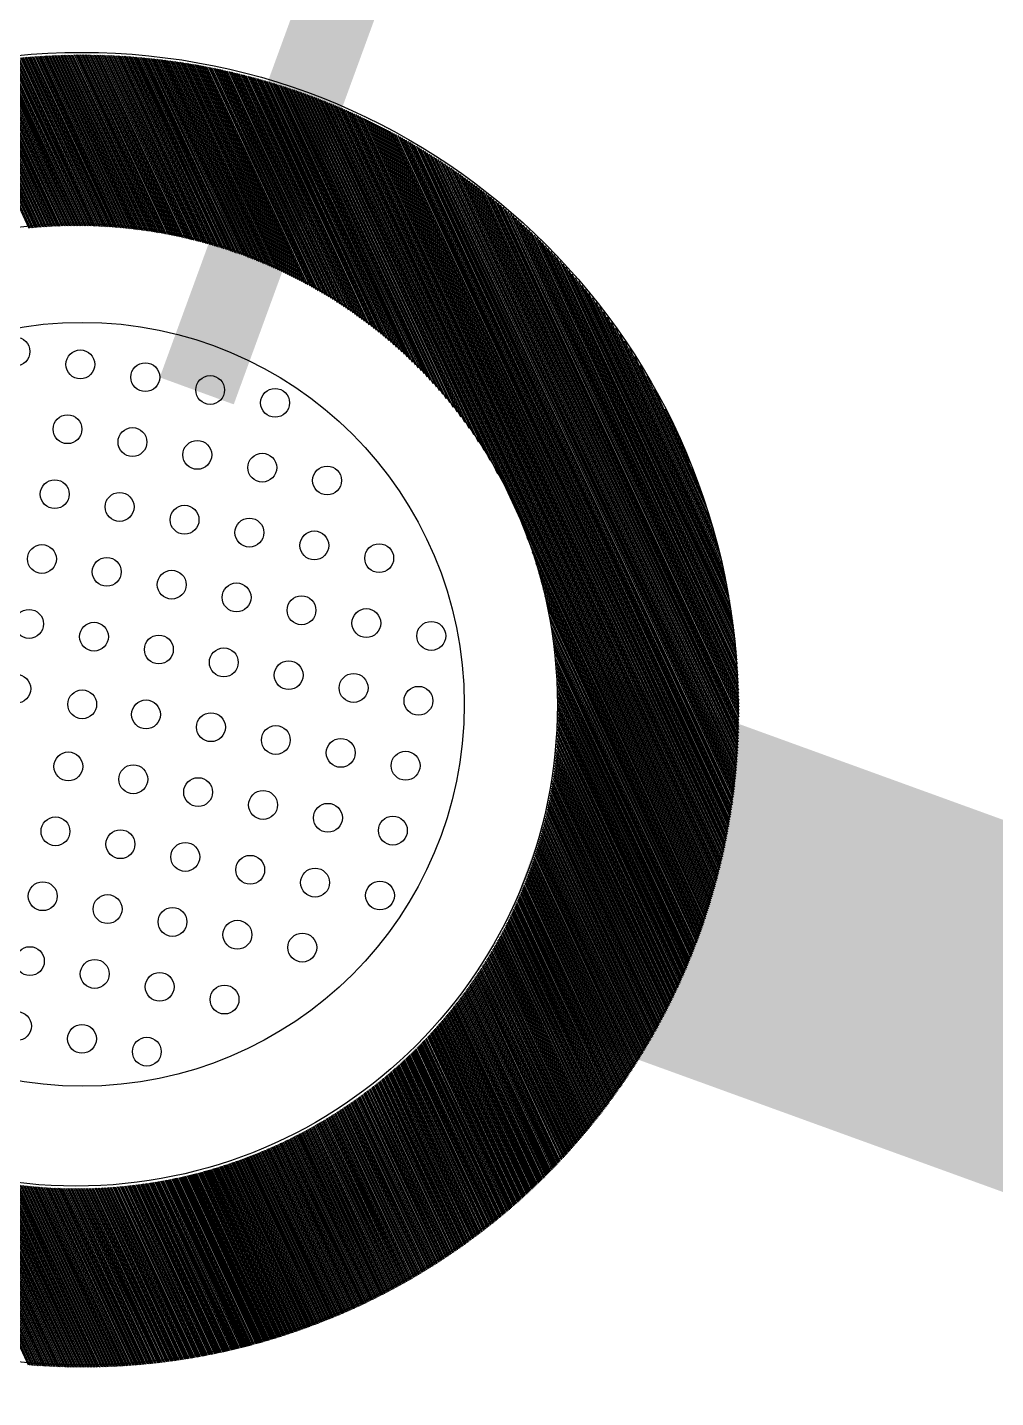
# Model space of a CAD drawing. Extents: x -111898 to 889894, y -2 to 1194865.
# Drawn here: x 623618 to 624725, y 955286 to 956852 of the extents above; entities that cross this region are included whole.
import ezdxf

# ---------------------------------------------------------------- set-up
doc = ezdxf.new("R2010")
doc.units = 0
doc.header["$LTSCALE"] = 10
doc.header["$MEASUREMENT"] = 0
for name, color, linetype in [('0-WALL', 252, 'Continuous'), ('1-单体雨水', 131, 'Continuous'), ('Gps-ZF雨水', 4, 'TG_Y'), ('WELL_ZF雨水', 4, 'Continuous'), ('WELL_雨水', 4, 'Continuous')]:
    doc.layers.add(name, color=color, linetype=linetype)
doc.styles.add('TG_LINETYPE', font='SIMPLEX', dxfattribs={"width": 0.8, "height": 3.5, "bigfont": 'HZTXT'})
doc.linetypes.add('TG_Y', pattern='A,2,-0.3,["Y",TG_LINETYPE,S=0.1,R=0,X=-0.25,Y=-0.15],0', length=2.3)

# ---------------------------------------------------------------- blocks, each defined once
blk = doc.blocks.new('虹吸井')
at = {"layer": 'WELL_ZF雨水', "color": 9, "linetype": 'Continuous'}
for p, q in [((-17252.1, -4222.3), (-16525, -3495.2)), ((-17252.1, -4220), (-16527.4, -3495.3)), ((-17252, -4217.7), (-16529.7, -3495.4)), ((-17251.9, -4215.4), (-16532, -3495.5)), ((-17251.8, -4213), (-16534.4, -3495.6)), ((-17251.7, -4210.7), (-16536.7, -3495.7)), ((-17251.6, -4208.3), (-16539.1, -3495.8)), ((-17251.5, -4205.9), (-16541.4, -3495.9)), ((-17251.3, -4203.6), (-16543.8, -3496)), ((-17251.2, -4201.2), (-16546.2, -3496.2)), ((-17251.1, -4198.8), (-16548.6, -3496.3)), ((-17250.9, -4196.4), (-16551, -3496.5)), ((-17250.7, -4194), (-16553.4, -3496.6)), ((-17250.6, -4191.6), (-16555.8, -3496.8)), ((-17250.4, -4189.2), (-16558.2, -3497)), ((-17250.2, -4186.7), (-16560.6, -3497.2)), ((-17250, -4184.3), (-16563.1, -3497.4)), ((-17249.8, -4181.8), (-16565.5, -3497.6)), ((-17249.6, -4179.4), (-16568, -3497.8)), ((-17249.4, -4176.9), (-16570.4, -3498)), ((-17249.2, -4174.5), (-16572.9, -3498.2)), ((-17248.9, -4172), (-16575.4, -3498.5)), ((-17248.7, -4169.5), (-16577.9, -3498.7)), ((-17248.4, -4167), (-16580.4, -3499)), ((-17248.1, -4164.5), (-16582.9, -3499.2)), ((-17247.9, -4161.9), (-16585.4, -3499.5)), ((-17247.6, -4159.4), (-16588, -3499.8)), ((-17247.3, -4156.9), (-16590.5, -3500.1)), ((-17247, -4154.3), (-16593, -3500.4)), ((-17246.7, -4151.8), (-16595.6, -3500.7)), ((-17246.3, -4149.2), (-16598.2, -3501)), ((-17246, -4146.6), (-16600.8, -3501.4)), ((-17245.7, -4144), (-16603.4, -3501.7)), ((-17245.3, -4141.4), (-16606, -3502.1)), ((-17244.9, -4138.8), (-16608.6, -3502.4)), ((-17244.5, -4136.2), (-16611.2, -3502.8)), ((-17244.2, -4133.5), (-16613.8, -3503.2)), ((-17243.8, -4130.9), (-16616.5, -3503.6)), ((-17243.3, -4128.2), (-16619.1, -3504)), ((-17242.9, -4125.6), (-16621.8, -3504.5)), ((-17242.5, -4122.9), (-16624.5, -3504.9)), ((-17242, -4120.2), (-16627.2, -3505.3)), ((-17241.6, -4117.5), (-16629.9, -3505.8)), ((-17241.1, -4114.8), (-16632.6, -3506.3)), ((-17240.6, -4112), (-16635.3, -3506.8)), ((-17240.1, -4109.3), (-16638.1, -3507.3)), ((-16864.1, -3836.6), (-16522.7, -3495.2)), ((-16850.4, -3825.1), (-16520.4, -3495.1)), ((-16839.7, -3816.7), (-16518.1, -3495.1)), ((-16830.6, -3809.8), (-16515.8, -3495)), ((-16822.5, -3804), (-16513.6, -3495)), ((-16815.1, -3798.8), (-16511.3, -3494.9)), ((-16808.3, -3794.2), (-16509, -3494.9)), ((-16801.8, -3789.9), (-16506.7, -3494.9)), ((-16795.7, -3786.1), (-16504.5, -3494.9)), ((-16789.8, -3782.5), (-16502.2, -3494.9)), ((-16784.2, -3779.1), (-16500, -3494.9)), ((-16778.8, -3776), (-16497.8, -3494.9)), ((-16773.6, -3773), (-16495.5, -3494.9)), ((-16768.6, -3770.2), (-16493.3, -3495)), ((-16763.7, -3767.6), (-16491.1, -3495)), ((-16758.9, -3765.1), (-16488.9, -3495)), ((-16754.3, -3762.7), (-16486.7, -3495.1)), ((-16749.8, -3760.4), (-16484.5, -3495.1)), ((-16745.3, -3758.2), (-16482.3, -3495.2)), ((-16741, -3756.1), (-16480.1, -3495.2)), ((-16736.8, -3754.1), (-16478, -3495.3)), ((-16732.6, -3752.2), (-16475.8, -3495.4)), ((-16728.5, -3750.3), (-16473.6, -3495.5)), ((-16724.5, -3748.6), (-16471.5, -3495.5)), ((-16720.5, -3746.9), (-16469.3, -3495.6)), ((-16716.6, -3745.2), (-16467.2, -3495.7)), ((-16712.8, -3743.6), (-16465, -3495.8)), ((-16709, -3742.1), (-16462.9, -3495.9)), ((-16705.3, -3740.6), (-16460.8, -3496.1)), ((-16701.6, -3739.2), (-16458.6, -3496.2)), ((-16698, -3737.8), (-16456.5, -3496.3)), ((-16694.4, -3736.5), (-16454.4, -3496.4)), ((-16690.9, -3735.2), (-16452.3, -3496.6)), ((-16687.4, -3734), (-16450.2, -3496.7)), ((-16684, -3732.7), (-16448.1, -3496.9)), ((-16680.6, -3731.6), (-16446, -3497)), ((-16677.2, -3730.5), (-16443.9, -3497.2)), ((-16673.8, -3729.4), (-16441.8, -3497.4)), ((-16670.5, -3728.3), (-16439.8, -3497.5)), ((-16667.3, -3727.3), (-16437.7, -3497.7)), ((-16664, -3726.3), (-16435.6, -3497.9)), ((-16660.8, -3725.3), (-16433.6, -3498.1)), ((-16657.7, -3724.4), (-16431.5, -3498.3)), ((-16654.5, -3723.5), (-16429.5, -3498.5)), ((-16651.4, -3722.6), (-16427.4, -3498.7)), ((-16648.3, -3721.8), (-16425.4, -3498.9)), ((-16645.2, -3720.9), (-16423.4, -3499.1)), ((-16642.2, -3720.1), (-16421.3, -3499.3)), ((-16639.2, -3719.4), (-16419.3, -3499.5)), ((-16636.2, -3718.6), (-16417.3, -3499.7)), ((-16633.2, -3717.9), (-16415.3, -3500)), ((-16630.3, -3717.2), (-16413.3, -3500.2)), ((-16627.3, -3716.5), (-16411.3, -3500.5)), ((-16624.4, -3715.9), (-16409.3, -3500.7)), ((-16621.5, -3715.2), (-16407.3, -3501)), ((-16618.7, -3714.6), (-16405.3, -3501.2)), ((-16615.8, -3714), (-16403.3, -3501.5)), ((-16613, -3713.4), (-16401.3, -3501.7)), ((-16610.2, -3712.9), (-16399.4, -3502)), ((-16607.4, -3712.3), (-16397.4, -3502.3)), ((-16604.7, -3711.8), (-16395.4, -3502.6)), ((-16601.9, -3711.3), (-16393.5, -3502.9)), ((-16599.2, -3710.8), (-16391.5, -3503.2)), ((-16596.5, -3710.4), (-16389.6, -3503.4)), ((-16593.8, -3709.9), (-16387.6, -3503.7)), ((-16591.1, -3709.5), (-16385.7, -3504)), ((-16588.4, -3709.1), (-16383.7, -3504.4)), ((-16585.8, -3708.7), (-16381.8, -3504.7)), ((-16583.2, -3708.3), (-16379.9, -3505)), ((-16580.5, -3707.9), (-16378, -3505.3)), ((-16577.9, -3707.5), (-16376, -3505.6)), ((-16575.4, -3707.2), (-16374.1, -3506)), ((-16572.8, -3706.9), (-16372.2, -3506.3)), ((-16570.2, -3706.6), (-16370.3, -3506.6)), ((-16567.7, -3706.3), (-16368.4, -3507)), ((-16565.1, -3706), (-16366.5, -3507.3)), ((-17239.6, -4106.5), (-16640.8, -3507.8)), ((-17239.1, -4103.8), (-16643.6, -3508.3)), ((-17238.5, -4101), (-16646.4, -3508.8)), ((-17238, -4098.2), (-16649.2, -3509.4)), ((-17237.4, -4095.4), (-16652, -3510)), ((-17236.8, -4092.5), (-16654.8, -3510.5)), ((-17236.2, -4089.7), (-16657.7, -3511.1)), ((-17235.6, -4086.8), (-16660.5, -3511.7)), ((-17235, -4084), (-16663.4, -3512.4)), ((-17234.4, -4081.1), (-16666.3, -3513)), ((-17233.7, -4078.2), (-16669.2, -3513.7)), ((-17233, -4075.3), (-16672.1, -3514.3)), ((-17232.3, -4072.3), (-16675, -3515)), ((-17231.6, -4069.4), (-16678, -3515.7)), ((-17230.9, -4066.4), (-16680.9, -3516.4)), ((-17230.2, -4063.4), (-16683.9, -3517.2)), ((-17229.4, -4060.4), (-16686.9, -3517.9)), ((-17228.7, -4057.4), (-16689.9, -3518.7)), ((-17227.9, -4054.4), (-16693, -3519.5)), ((-17227.1, -4051.3), (-16696, -3520.3)), ((-17226.2, -4048.3), (-16699.1, -3521.1)), ((-17225.4, -4045.2), (-16702.2, -3522)), ((-17224.5, -4042.1), (-16705.3, -3522.8)), ((-16562.6, -3705.7), (-16364.6, -3507.7)), ((-16560.1, -3705.4), (-16362.7, -3508)), ((-16557.6, -3705.2), (-16360.8, -3508.4)), ((-16555.1, -3704.9), (-16359, -3508.8)), ((-16552.7, -3704.7), (-16357.1, -3509.1)), ((-16550.2, -3704.5), (-16355.2, -3509.5)), ((-16547.8, -3704.3), (-16353.3, -3509.9)), ((-16545.3, -3704.1), (-16351.5, -3510.3)), ((-16542.9, -3704), (-16349.6, -3510.6)), ((-16540.5, -3703.8), (-16347.8, -3511)), ((-16538.1, -3703.6), (-16345.9, -3511.4)), ((-16535.7, -3703.5), (-16344.1, -3511.8)), ((-16533.4, -3703.4), (-16342.2, -3512.2)), ((-16531, -3703.2), (-16340.4, -3512.6)), ((-16528.6, -3703.1), (-16338.5, -3513)), ((-16526.3, -3703), (-16336.7, -3513.4)), ((-16524, -3703), (-16334.9, -3513.9)), ((-16521.6, -3702.9), (-16333, -3514.3)), ((-16519.3, -3702.8), (-16331.2, -3514.7)), ((-16517, -3702.7), (-16329.4, -3515.1)), ((-16514.7, -3702.7), (-16327.6, -3515.6)), ((-16512.4, -3702.7), (-16325.8, -3516)), ((-16510.2, -3702.6), (-16324, -3516.4)), ((-16507.9, -3702.6), (-16322.2, -3516.9)), ((-16505.7, -3702.6), (-16320.4, -3517.3)), ((-16503.4, -3702.6), (-16318.6, -3517.8)), ((-16501.2, -3702.6), (-16316.8, -3518.2)), ((-16498.9, -3702.6), (-16315, -3518.7)), ((-16496.7, -3702.7), (-16313.2, -3519.2)), ((-16494.5, -3702.7), (-16311.5, -3519.6)), ((-16492.3, -3702.7), (-16309.7, -3520.1)), ((-16490.1, -3702.8), (-16307.9, -3520.6)), ((-16487.9, -3702.8), (-16306.1, -3521.1)), ((-16485.8, -3702.9), (-16304.4, -3521.5)), ((-16483.6, -3703), (-16302.6, -3522)), ((-16481.4, -3703.1), (-16300.9, -3522.5)), ((-16479.3, -3703.2), (-16299.1, -3523)), ((-17223.6, -4038.9), (-16708.4, -3523.7)), ((-17222.7, -4035.8), (-16711.6, -3524.6)), ((-17221.8, -4032.6), (-16714.8, -3525.6)), ((-17220.8, -4029.4), (-16718, -3526.5)), ((-17219.9, -4026.2), (-16721.2, -3527.5)), ((-17218.9, -4022.9), (-16724.4, -3528.5)), ((-17217.9, -4019.7), (-16727.7, -3529.5)), ((-17216.8, -4016.4), (-16731, -3530.6)), ((-17215.7, -4013.1), (-16734.3, -3531.6)), ((-17214.6, -4009.7), (-16737.6, -3532.7)), ((-17213.5, -4006.4), (-16741, -3533.8)), ((-17212.4, -4003), (-16744.4, -3535)), ((-17211.2, -3999.6), (-16747.8, -3536.2)), ((-17210, -3996.1), (-16751.3, -3537.4)), ((-17208.8, -3992.6), (-16754.7, -3538.6)), ((-16477.1, -3703.3), (-16297.4, -3523.5)), ((-16475, -3703.4), (-16295.6, -3524)), ((-16472.9, -3703.5), (-16293.9, -3524.5)), ((-16470.8, -3703.6), (-16292.1, -3525)), ((-16468.6, -3703.8), (-16290.4, -3525.5)), ((-16466.5, -3703.9), (-16288.7, -3526)), ((-16464.4, -3704.1), (-16286.9, -3526.5)), ((-16462.4, -3704.2), (-16285.2, -3527.1)), ((-16460.3, -3704.4), (-16283.5, -3527.6)), ((-16458.2, -3704.5), (-16281.8, -3528.1)), ((-16456.1, -3704.7), (-16280, -3528.6)), ((-16454.1, -3704.9), (-16278.3, -3529.2)), ((-16452, -3705.1), (-16276.6, -3529.7)), ((-16450, -3705.3), (-16274.9, -3530.2)), ((-16447.9, -3705.5), (-16273.2, -3530.8)), ((-16445.9, -3705.7), (-16271.5, -3531.3)), ((-16443.9, -3705.9), (-16269.8, -3531.9)), ((-16441.9, -3706.2), (-16268.1, -3532.4)), ((-16439.9, -3706.4), (-16266.5, -3533)), ((-16437.8, -3706.6), (-16264.8, -3533.6)), ((-16435.8, -3706.9), (-16263.1, -3534.1)), ((-16433.9, -3707.1), (-16261.4, -3534.7)), ((-16431.9, -3707.4), (-16259.7, -3535.3)), ((-16429.9, -3707.7), (-16258.1, -3535.8)), ((-16427.9, -3707.9), (-16256.4, -3536.4)), ((-16426, -3708.2), (-16254.7, -3537)), ((-16424, -3708.5), (-16253.1, -3537.6)), ((-16422, -3708.8), (-16251.4, -3538.2)), ((-16420.1, -3709.1), (-16249.8, -3538.8)), ((-17207.5, -3989.1), (-16758.2, -3539.9)), ((-17206.2, -3985.6), (-16761.8, -3541.2)), ((-17204.9, -3982), (-16765.4, -3542.5)), ((-17203.5, -3978.4), (-16769, -3543.8)), ((-17202.1, -3974.8), (-16772.6, -3545.2)), ((-17200.7, -3971.1), (-16776.3, -3546.7)), ((-17199.2, -3967.4), (-16780, -3548.1)), ((-17197.7, -3963.6), (-16783.7, -3549.6)), ((-17196.2, -3959.8), (-16787.5, -3551.2)), ((-17194.6, -3956), (-16791.4, -3552.8)), ((-17193, -3952.1), (-16795.2, -3554.4)), ((-16418.2, -3709.4), (-16248.1, -3539.3)), ((-16416.2, -3709.7), (-16246.5, -3539.9)), ((-16414.3, -3710), (-16244.8, -3540.5)), ((-16412.4, -3710.4), (-16243.2, -3541.1)), ((-16410.5, -3710.7), (-16241.5, -3541.8)), ((-16408.5, -3711), (-16239.9, -3542.4)), ((-16406.6, -3711.4), (-16238.3, -3543)), ((-16404.7, -3711.7), (-16236.6, -3543.6)), ((-16402.8, -3712.1), (-16235, -3544.2)), ((-16401, -3712.4), (-16233.4, -3544.8)), ((-16399.1, -3712.8), (-16231.8, -3545.5)), ((-16397.2, -3713.1), (-16230.1, -3546.1)), ((-16395.3, -3713.5), (-16228.5, -3546.7)), ((-16393.5, -3713.9), (-16226.9, -3547.4)), ((-16391.6, -3714.3), (-16225.3, -3548)), ((-16389.8, -3714.7), (-16223.7, -3548.6)), ((-16387.9, -3715.1), (-16222.1, -3549.3)), ((-16386.1, -3715.5), (-16220.5, -3549.9)), ((-16384.2, -3715.9), (-16218.9, -3550.6)), ((-16382.4, -3716.3), (-16217.3, -3551.2)), ((-16380.6, -3716.7), (-16215.7, -3551.9)), ((-16378.7, -3717.1), (-16214.1, -3552.5)), ((-16376.9, -3717.6), (-16212.6, -3553.2)), ((-16375.1, -3718), (-16211, -3553.9)), ((-17191.3, -3948.2), (-16799.2, -3556.1)), ((-17189.6, -3944.2), (-16803.1, -3557.8)), ((-17187.8, -3940.2), (-16807.1, -3559.6)), ((-17186, -3936.2), (-16811.2, -3561.4)), ((-17184.1, -3932), (-16815.3, -3563.3)), ((-17182.2, -3927.9), (-16819.5, -3565.2)), ((-17180.2, -3923.6), (-16823.7, -3567.2)), ((-17178.1, -3919.3), (-16828, -3569.3)), ((-16373.3, -3718.4), (-16209.4, -3554.5)), ((-16371.5, -3718.9), (-16207.8, -3555.2)), ((-16369.7, -3719.3), (-16206.3, -3555.9)), ((-16367.9, -3719.8), (-16204.7, -3556.5)), ((-16366.1, -3720.3), (-16203.1, -3557.2)), ((-16364.4, -3720.7), (-16201.6, -3557.9)), ((-16362.6, -3721.2), (-16200, -3558.6)), ((-16360.8, -3721.7), (-16198.4, -3559.3)), ((-16359.1, -3722.1), (-16196.9, -3560)), ((-16357.3, -3722.6), (-16195.3, -3560.7)), ((-16355.5, -3723.1), (-16193.8, -3561.4)), ((-16353.8, -3723.6), (-16192.2, -3562.1)), ((-16352, -3724.1), (-16190.7, -3562.8)), ((-16350.3, -3724.6), (-16189.2, -3563.5)), ((-16348.6, -3725.1), (-16187.6, -3564.2)), ((-16346.8, -3725.6), (-16186.1, -3564.9)), ((-16345.1, -3726.2), (-16184.6, -3565.6)), ((-16343.4, -3726.7), (-16183, -3566.3)), ((-16341.7, -3727.2), (-16181.5, -3567)), ((-16340, -3727.7), (-16180, -3567.8)), ((-16338.3, -3728.3), (-16178.5, -3568.5)), ((-16336.6, -3728.8), (-16176.9, -3569.2)), ((-16334.9, -3729.4), (-16175.4, -3570)), ((-17176, -3915), (-16832.4, -3571.4)), ((-17173.8, -3910.5), (-16836.8, -3573.6)), ((-17171.5, -3906), (-16841.4, -3575.8)), ((-17169.2, -3901.4), (-16845.9, -3578.2)), ((-17166.8, -3896.7), (-16850.6, -3580.6)), ((-17164.2, -3892), (-16855.4, -3583.1)), ((-17161.6, -3887.1), (-16860.2, -3585.7)), ((-16333.2, -3729.9), (-16173.9, -3570.7)), ((-16331.5, -3730.5), (-16172.4, -3571.4)), ((-16329.8, -3731), (-16170.9, -3572.2)), ((-16328.1, -3731.6), (-16169.4, -3572.9)), ((-16326.4, -3732.2), (-16167.9, -3573.7)), ((-16324.8, -3732.8), (-16166.4, -3574.4)), ((-16323.1, -3733.3), (-16164.9, -3575.2)), ((-16321.4, -3733.9), (-16163.4, -3575.9)), ((-16319.8, -3734.5), (-16161.9, -3576.7)), ((-16318.1, -3735.1), (-16160.5, -3577.4)), ((-16316.5, -3735.7), (-16159, -3578.2)), ((-16314.8, -3736.3), (-16157.5, -3578.9)), ((-16313.2, -3736.9), (-16156, -3579.7)), ((-16311.6, -3737.5), (-16154.5, -3580.5)), ((-16309.9, -3738.1), (-16153.1, -3581.3)), ((-16308.3, -3738.7), (-16151.6, -3582)), ((-16306.7, -3739.4), (-16150.1, -3582.8)), ((-16305.1, -3740), (-16148.7, -3583.6)), ((-16303.4, -3740.6), (-16147.2, -3584.4)), ((-16301.8, -3741.3), (-16145.7, -3585.2)), ((-17158.9, -3882.2), (-16865.2, -3588.5)), ((-17156.1, -3877.1), (-16870.3, -3591.3)), ((-17153.1, -3871.9), (-16875.5, -3594.2)), ((-17150, -3866.6), (-16880.8, -3597.3)), ((-17146.8, -3861.1), (-16886.3, -3600.5)), ((-16300.2, -3741.9), (-16144.3, -3586)), ((-16298.6, -3742.5), (-16142.8, -3586.7)), ((-16297, -3743.2), (-16141.4, -3587.5)), ((-16295.4, -3743.8), (-16139.9, -3588.3)), ((-16293.8, -3744.5), (-16138.5, -3589.1)), ((-16292.3, -3745.2), (-16137.1, -3589.9)), ((-16290.7, -3745.8), (-16135.6, -3590.7)), ((-16289.1, -3746.5), (-16134.2, -3591.6)), ((-16287.5, -3747.2), (-16132.7, -3592.4)), ((-16286, -3747.8), (-16131.3, -3593.2)), ((-16284.4, -3748.5), (-16129.9, -3594)), ((-16282.8, -3749.2), (-16128.5, -3594.8)), ((-16281.3, -3749.9), (-16127, -3595.6)), ((-16279.7, -3750.6), (-16125.6, -3596.5)), ((-16278.2, -3751.3), (-16124.2, -3597.3)), ((-16276.6, -3752), (-16122.8, -3598.1)), ((-16275.1, -3752.7), (-16121.4, -3598.9)), ((-16273.6, -3753.4), (-16119.9, -3599.8)), ((-16272, -3754.1), (-16118.5, -3600.6)), ((-17143.4, -3855.4), (-16891.9, -3603.9)), ((-17139.9, -3849.6), (-16897.7, -3607.5)), ((-17136.1, -3843.6), (-16903.7, -3611.3)), ((-17132.1, -3837.4), (-16910, -3615.3)), ((-16270.5, -3754.8), (-16117.1, -3601.5)), ((-16269, -3755.5), (-16115.7, -3602.3)), ((-16267.4, -3756.3), (-16114.3, -3603.1)), ((-16265.9, -3757), (-16112.9, -3604)), ((-16264.4, -3757.7), (-16111.5, -3604.8)), ((-16262.9, -3758.4), (-16110.1, -3605.7)), ((-16261.4, -3759.2), (-16108.8, -3606.5)), ((-16259.9, -3759.9), (-16107.4, -3607.4)), ((-16258.4, -3760.7), (-16106, -3608.3)), ((-16256.9, -3761.4), (-16104.6, -3609.1)), ((-16255.4, -3762.2), (-16103.2, -3610)), ((-16253.9, -3762.9), (-16101.8, -3610.9)), ((-16252.4, -3763.7), (-16100.5, -3611.7)), ((-16251, -3764.5), (-16099.1, -3612.6)), ((-16249.5, -3765.2), (-16097.7, -3613.5)), ((-16248, -3766), (-16096.4, -3614.4)), ((-16246.5, -3766.8), (-16095, -3615.2)), ((-16245.1, -3767.6), (-16093.6, -3616.1)), ((-16243.6, -3768.3), (-16092.3, -3617)), ((-17127.8, -3830.9), (-16916.5, -3619.5)), ((-17123.3, -3824.1), (-16923.3, -3624.1)), ((-17118.4, -3816.9), (-16930.4, -3629)), ((-16242.2, -3769.1), (-16090.9, -3617.9)), ((-16240.7, -3769.9), (-16089.6, -3618.8)), ((-16239.3, -3770.7), (-16088.2, -3619.7)), ((-16237.8, -3771.5), (-16086.9, -3620.6)), ((-16236.4, -3772.3), (-16085.5, -3621.5)), ((-16234.9, -3773.1), (-16084.2, -3622.4)), ((-16233.5, -3773.9), (-16082.8, -3623.3)), ((-16232.1, -3774.8), (-16081.5, -3624.2)), ((-16230.6, -3775.6), (-16080.2, -3625.1)), ((-16229.2, -3776.4), (-16078.8, -3626)), ((-16227.8, -3777.2), (-16077.5, -3626.9)), ((-16226.4, -3778), (-16076.2, -3627.8)), ((-16225, -3778.9), (-16074.8, -3628.8)), ((-16223.5, -3779.7), (-16073.5, -3629.7)), ((-16222.1, -3780.5), (-16072.2, -3630.6)), ((-16220.7, -3781.4), (-16070.9, -3631.5)), ((-16219.3, -3782.2), (-16069.6, -3632.5)), ((-17113, -3809.3), (-16938, -3634.3)), ((-17107.2, -3801.2), (-16946.2, -3640.2)), ((-17100.6, -3792.4), (-16955, -3646.8)), ((-16217.9, -3783.1), (-16068.2, -3633.4)), ((-16216.5, -3783.9), (-16066.9, -3634.3)), ((-16215.2, -3784.8), (-16065.6, -3635.3)), ((-16213.8, -3785.6), (-16064.3, -3636.2)), ((-16212.4, -3786.5), (-16063, -3637.1)), ((-16211, -3787.4), (-16061.7, -3638.1)), ((-16209.6, -3788.2), (-16060.4, -3639)), ((-16208.3, -3789.1), (-16059.1, -3640)), ((-16206.9, -3790), (-16057.8, -3640.9)), ((-16205.5, -3790.9), (-16056.5, -3641.9)), ((-16204.2, -3791.8), (-16055.2, -3642.8)), ((-16202.8, -3792.6), (-16054, -3643.8)), ((-16201.5, -3793.5), (-16052.7, -3644.7)), ((-16200.1, -3794.4), (-16051.4, -3645.7)), ((-16198.8, -3795.3), (-16050.1, -3646.7)), ((-16197.4, -3796.2), (-16048.8, -3647.6)), ((-17093.1, -3782.7), (-16964.7, -3654.3)), ((-17084.2, -3771.5), (-16975.8, -3663.1)), ((-16196.1, -3797.1), (-16047.6, -3648.6)), ((-16194.7, -3798), (-16046.3, -3649.6)), ((-16193.4, -3799), (-16045, -3650.6)), ((-16192.1, -3799.9), (-16043.7, -3651.5)), ((-16190.7, -3800.8), (-16042.5, -3652.5)), ((-16189.4, -3801.7), (-16041.2, -3653.5)), ((-16188.1, -3802.6), (-16040, -3654.5)), ((-16186.8, -3803.6), (-16038.7, -3655.5)), ((-16185.5, -3804.5), (-16037.4, -3656.5)), ((-16184.2, -3805.4), (-16036.2, -3657.5)), ((-16182.9, -3806.4), (-16034.9, -3658.5)), ((-16181.6, -3807.3), (-16033.7, -3659.5)), ((-16180.3, -3808.3), (-16032.4, -3660.5)), ((-16179, -3809.2), (-16031.2, -3661.5)), ((-16177.7, -3810.2), (-16030, -3662.5)), ((-16176.4, -3811.1), (-16028.7, -3663.5)), ((-17073, -3758.1), (-16989.3, -3674.4)), ((-16175.1, -3812.1), (-16027.5, -3664.5)), ((-16173.8, -3813), (-16026.3, -3665.5)), ((-16172.5, -3814), (-16025, -3666.5)), ((-16171.2, -3815), (-16023.8, -3667.5)), ((-16170, -3815.9), (-16022.6, -3668.5)), ((-16168.7, -3816.9), (-16021.3, -3669.6)), ((-16167.4, -3817.9), (-16020.1, -3670.6)), ((-16166.2, -3818.9), (-16018.9, -3671.6)), ((-16164.9, -3819.9), (-16017.7, -3672.6)), ((-16163.7, -3820.8), (-16016.5, -3673.7)), ((-16162.4, -3821.8), (-16015.3, -3674.7)), ((-16161.2, -3822.8), (-16014.1, -3675.7)), ((-16159.9, -3823.8), (-16012.8, -3676.8)), ((-16158.7, -3824.8), (-16011.6, -3677.8)), ((-16157.4, -3825.8), (-16010.4, -3678.9)), ((-17056, -3738.9), (-17008.5, -3691.3)), ((-16156.2, -3826.8), (-16009.2, -3679.9)), ((-16155, -3827.9), (-16008, -3680.9)), ((-16153.7, -3828.9), (-16006.8, -3682)), ((-16152.5, -3829.9), (-16005.7, -3683)), ((-16151.3, -3830.9), (-16004.5, -3684.1)), ((-16150.1, -3831.9), (-16003.3, -3685.2)), ((-16148.8, -3833), (-16002.1, -3686.2)), ((-16147.6, -3834), (-16000.9, -3687.3)), ((-16146.4, -3835), (-15999.7, -3688.3)), ((-16145.2, -3836.1), (-15998.5, -3689.4)), ((-16144, -3837.1), (-15997.4, -3690.5)), ((-16142.8, -3838.2), (-15996.2, -3691.6)), ((-16141.6, -3839.2), (-15995, -3692.6)), ((-16140.4, -3840.3), (-15993.9, -3693.7)), ((-16139.2, -3841.3), (-15992.7, -3694.8)), ((-16138, -3842.4), (-15991.5, -3695.9)), ((-16136.8, -3843.4), (-15990.4, -3696.9)), ((-16135.7, -3844.5), (-15989.2, -3698)), ((-16134.5, -3845.6), (-15988, -3699.1)), ((-16133.3, -3846.6), (-15986.9, -3700.2)), ((-16132.1, -3847.7), (-15985.7, -3701.3)), ((-16131, -3848.8), (-15984.6, -3702.4)), ((-16129.8, -3849.9), (-15983.4, -3703.5)), ((-16128.6, -3850.9), (-15982.3, -3704.6)), ((-16127.5, -3852), (-15981.2, -3705.7)), ((-16126.3, -3853.1), (-15980, -3706.8)), ((-16125.2, -3854.2), (-15978.9, -3707.9)), ((-16124, -3855.3), (-15977.7, -3709)), ((-16122.9, -3856.4), (-15976.6, -3710.1)), ((-16121.7, -3857.5), (-15975.5, -3711.2)), ((-16120.6, -3858.6), (-15974.4, -3712.4)), ((-16119.5, -3859.7), (-15973.2, -3713.5)), ((-16118.3, -3860.8), (-15972.1, -3714.6)), ((-16117.2, -3862), (-15971, -3715.7)), ((-16116.1, -3863.1), (-15969.9, -3716.9)), ((-16115, -3864.2), (-15968.7, -3718)), ((-16113.8, -3865.3), (-15967.6, -3719.1)), ((-16112.7, -3866.5), (-15966.5, -3720.2)), ((-16111.6, -3867.6), (-15965.4, -3721.4)), ((-16110.5, -3868.7), (-15964.3, -3722.5)), ((-16109.4, -3869.9), (-15963.2, -3723.7)), ((-16108.3, -3871), (-15962.1, -3724.8)), ((-16107.2, -3872.1), (-15961, -3725.9)), ((-16106.1, -3873.3), (-15959.9, -3727.1)), ((-16105, -3874.4), (-15958.8, -3728.2)), ((-16103.9, -3875.6), (-15957.7, -3729.4)), ((-16102.8, -3876.8), (-15956.6, -3730.6)), ((-16101.7, -3877.9), (-15955.5, -3731.7)), ((-16100.7, -3879.1), (-15954.4, -3732.9)), ((-16099.6, -3880.3), (-15953.4, -3734)), ((-16098.5, -3881.4), (-15952.3, -3735.2)), ((-16097.4, -3882.6), (-15951.2, -3736.4)), ((-16096.4, -3883.8), (-15950.1, -3737.5)), ((-16095.3, -3885), (-15949.1, -3738.7)), ((-16094.2, -3886.1), (-15948, -3739.9)), ((-16093.2, -3887.3), (-15946.9, -3741.1)), ((-16092.1, -3888.5), (-15945.8, -3742.2)), ((-16091.1, -3889.7), (-15944.8, -3743.4)), ((-16090, -3890.9), (-15943.7, -3744.6)), ((-16089, -3892.1), (-15942.7, -3745.8)), ((-16087.9, -3893.3), (-15941.6, -3747)), ((-16086.9, -3894.5), (-15940.6, -3748.2)), ((-16085.9, -3895.7), (-15939.5, -3749.4)), ((-16084.8, -3896.9), (-15938.4, -3750.5)), ((-16083.8, -3898.2), (-15937.4, -3751.7)), ((-16082.8, -3899.4), (-15936.4, -3752.9)), ((-16081.8, -3900.6), (-15935.3, -3754.1)), ((-16080.8, -3901.8), (-15934.3, -3755.4)), ((-16079.7, -3903.1), (-15933.2, -3756.6)), ((-16078.7, -3904.3), (-15932.2, -3757.8)), ((-16077.7, -3905.5), (-15931.2, -3759)), ((-16076.7, -3906.8), (-15930.1, -3760.2)), ((-16075.7, -3908), (-15929.1, -3761.4)), ((-16074.7, -3909.3), (-15928.1, -3762.6)), ((-16073.7, -3910.5), (-15927.1, -3763.9)), ((-16072.7, -3911.8), (-15926, -3765.1)), ((-16071.7, -3913), (-15925, -3766.3)), ((-16070.7, -3914.3), (-15924, -3767.5)), ((-16069.8, -3915.5), (-15923, -3768.8)), ((-16068.8, -3916.8), (-15922, -3770)), ((-16067.8, -3918.1), (-15921, -3771.2)), ((-16066.8, -3919.3), (-15920, -3772.5)), ((-16065.9, -3920.6), (-15919, -3773.7)), ((-16064.9, -3921.9), (-15918, -3775)), ((-16063.9, -3923.2), (-15917, -3776.2)), ((-16063, -3924.5), (-15916, -3777.5)), ((-16062, -3925.8), (-15915, -3778.7)), ((-16061.1, -3927.1), (-15914, -3780)), ((-16060.1, -3928.4), (-15913, -3781.2)), ((-16059.2, -3929.7), (-15912, -3782.5)), ((-16058.2, -3931), (-15911, -3783.7)), ((-16057.3, -3932.3), (-15910, -3785)), ((-16056.4, -3933.6), (-15909, -3786.3)), ((-16055.4, -3934.9), (-15908.1, -3787.5)), ((-16054.5, -3936.2), (-15907.1, -3788.8)), ((-16053.6, -3937.5), (-15906.1, -3790.1)), ((-16052.7, -3938.8), (-15905.2, -3791.3)), ((-16051.7, -3940.2), (-15904.2, -3792.6)), ((-16050.8, -3941.5), (-15903.2, -3793.9)), ((-16049.9, -3942.8), (-15902.3, -3795.2)), ((-16049, -3944.2), (-15901.3, -3796.5)), ((-16048.1, -3945.5), (-15900.3, -3797.8)), ((-16047.2, -3946.9), (-15899.4, -3799)), ((-16046.3, -3948.2), (-15898.4, -3800.3)), ((-16045.4, -3949.5), (-15897.5, -3801.6)), ((-16044.5, -3950.9), (-15896.5, -3802.9)), ((-16043.6, -3952.3), (-15895.6, -3804.2)), ((-16042.7, -3953.6), (-15894.6, -3805.5)), ((-16041.9, -3955), (-15893.7, -3806.8)), ((-16041, -3956.4), (-15892.8, -3808.1)), ((-16040.1, -3957.7), (-15891.8, -3809.4)), ((-16039.2, -3959.1), (-15890.9, -3810.8)), ((-16038.4, -3960.5), (-15890, -3812.1)), ((-16037.5, -3961.9), (-15889, -3813.4)), ((-16036.6, -3963.2), (-15888.1, -3814.7)), ((-16035.8, -3964.6), (-15887.2, -3816)), ((-16034.9, -3966), (-15886.3, -3817.4)), ((-16034.1, -3967.4), (-15885.3, -3818.7)), ((-16033.2, -3968.8), (-15884.4, -3820)), ((-16032.4, -3970.2), (-15883.5, -3821.3)), ((-16031.6, -3971.6), (-15882.6, -3822.7)), ((-16030.7, -3973), (-15881.7, -3824)), ((-16029.9, -3974.5), (-15880.8, -3825.4)), ((-16029.1, -3975.9), (-15879.9, -3826.7)), ((-16028.2, -3977.3), (-15879, -3828)), ((-16027.4, -3978.7), (-15878.1, -3829.4)), ((-16026.6, -3980.1), (-15877.2, -3830.7)), ((-16025.8, -3981.6), (-15876.3, -3832.1)), ((-16025, -3983), (-15875.4, -3833.4)), ((-16024.2, -3984.4), (-15874.5, -3834.8)), ((-16023.4, -3985.9), (-15873.6, -3836.2)), ((-16022.6, -3987.3), (-15872.8, -3837.5)), ((-16021.8, -3988.8), (-15871.9, -3838.9)), ((-16021, -3990.2), (-15871, -3840.2)), ((-16020.2, -3991.7), (-15870.1, -3841.6)), ((-16019.4, -3993.2), (-15869.2, -3843)), ((-16018.6, -3994.6), (-15868.4, -3844.4)), ((-16017.9, -3996.1), (-15867.5, -3845.7)), ((-16017.1, -3997.6), (-15866.6, -3847.1)), ((-16016.3, -3999), (-15865.8, -3848.5)), ((-16015.5, -4000.5), (-15864.9, -3849.9)), ((-16014.8, -4002), (-15864.1, -3851.3)), ((-16014, -4003.5), (-15863.2, -3852.7)), ((-16013.3, -4005), (-15862.4, -3854.1)), ((-16012.5, -4006.5), (-15861.5, -3855.5)), ((-16011.8, -4008), (-15860.7, -3856.9)), ((-16011, -4009.5), (-15859.8, -3858.3)), ((-16010.3, -4011), (-15859, -3859.7)), ((-16009.6, -4012.5), (-15858.1, -3861.1)), ((-16008.8, -4014), (-15857.3, -3862.5)), ((-16008.1, -4015.5), (-15856.5, -3863.9)), ((-16007.4, -4017), (-15855.6, -3865.3)), ((-16006.7, -4018.6), (-15854.8, -3866.7)), ((-16005.9, -4020.1), (-15854, -3868.1)), ((-16005.2, -4021.6), (-15853.1, -3869.6)), ((-16004.5, -4023.2), (-15852.3, -3871)), ((-16003.8, -4024.7), (-15851.5, -3872.4)), ((-16003.1, -4026.3), (-15850.7, -3873.8)), ((-16002.4, -4027.8), (-15849.9, -3875.3)), ((-16001.7, -4029.4), (-15849.1, -3876.7)), ((-16001, -4030.9), (-15848.3, -3878.1)), ((-16000.4, -4032.5), (-15847.5, -3879.6)), ((-15999.7, -4034), (-15846.7, -3881)), ((-15999, -4035.6), (-15845.9, -3882.5)), ((-17252.2, -4224.6), (-16920.4, -3892.9)), ((-15998.3, -4037.2), (-15845.1, -3883.9)), ((-15997.7, -4038.8), (-15844.3, -3885.4)), ((-15997, -4040.3), (-15843.5, -3886.8)), ((-15996.3, -4041.9), (-15842.7, -3888.3)), ((-15995.7, -4043.5), (-15841.9, -3889.7)), ((-15995, -4045.1), (-15841.1, -3891.2)), ((-15994.4, -4046.7), (-15840.3, -3892.7)), ((-15993.7, -4048.3), (-15839.6, -3894.1)), ((-15993.1, -4049.9), (-15838.8, -3895.6)), ((-15992.5, -4051.5), (-15838, -3897.1)), ((-15991.8, -4053.1), (-15837.2, -3898.5)), ((-17252.3, -4226.9), (-16931.9, -3906.6)), ((-15991.2, -4054.7), (-15836.5, -3900)), ((-15990.6, -4056.4), (-15835.7, -3901.5)), ((-15990, -4058), (-15834.9, -3903)), ((-15989.3, -4059.6), (-15834.2, -3904.5)), ((-15988.7, -4061.3), (-15833.4, -3906)), ((-15988.1, -4062.9), (-15832.7, -3907.4)), ((-15987.5, -4064.5), (-15831.9, -3908.9)), ((-15986.9, -4066.2), (-15831.2, -3910.4)), ((-15986.3, -4067.8), (-15830.4, -3911.9)), ((-15985.7, -4069.5), (-15829.7, -3913.4)), ((-17252.3, -4229.2), (-16940.3, -3917.2)), ((-17252.3, -4231.5), (-16947.2, -3926.3)), ((-15985.2, -4071.2), (-15828.9, -3914.9)), ((-15984.6, -4072.8), (-15828.2, -3916.5)), ((-15984, -4074.5), (-15827.5, -3918)), ((-15983.4, -4076.2), (-15826.7, -3919.5)), ((-15982.9, -4077.9), (-15826, -3921)), ((-15982.3, -4079.5), (-15825.3, -3922.5)), ((-15981.8, -4081.2), (-15824.6, -3924)), ((-15981.2, -4082.9), (-15823.8, -3925.6)), ((-15980.7, -4084.6), (-15823.1, -3927.1)), ((-15980.1, -4086.3), (-15822.4, -3928.6)), ((-15979.6, -4088), (-15821.7, -3930.2)), ((-17252.4, -4233.8), (-16953, -3934.4)), ((-17252.4, -4236.1), (-16958.2, -3941.8)), ((-15979, -4089.7), (-15821, -3931.7)), ((-15978.5, -4091.5), (-15820.3, -3933.2)), ((-15978, -4093.2), (-15819.6, -3934.8)), ((-15977.5, -4094.9), (-15818.9, -3936.3)), ((-15977, -4096.6), (-15818.2, -3937.9)), ((-15976.4, -4098.4), (-15817.5, -3939.4)), ((-15975.9, -4100.1), (-15816.8, -3941)), ((-15975.4, -4101.9), (-15816.1, -3942.5)), ((-15974.9, -4103.6), (-15815.4, -3944.1)), ((-15974.5, -4105.4), (-15814.8, -3945.7)), ((-17252.5, -4240.6), (-16967, -3955.2)), ((-17252.5, -4242.9), (-16970.9, -3961.3)), ((-17252.4, -4238.4), (-16962.8, -3948.7)), ((-15974, -4107.1), (-15814.1, -3947.2)), ((-15973.5, -4108.9), (-15813.4, -3948.8)), ((-15973, -4110.6), (-15812.7, -3950.4)), ((-15972.5, -4112.4), (-15812.1, -3951.9)), ((-15972.1, -4114.2), (-15811.4, -3953.5)), ((-15971.6, -4116), (-15810.7, -3955.1)), ((-15971.2, -4117.8), (-15810.1, -3956.7)), ((-15970.7, -4119.6), (-15809.4, -3958.3)), ((-15970.3, -4121.4), (-15808.7, -3959.9)), ((-15969.8, -4123.2), (-15808.1, -3961.4)), ((-17252.5, -4245.1), (-16974.5, -3967.2)), ((-17252.5, -4247.4), (-16977.9, -3972.8)), ((-15969.4, -4125), (-15807.4, -3963)), ((-15969, -4126.8), (-15806.8, -3964.6)), ((-15968.5, -4128.6), (-15806.2, -3966.2)), ((-15968.1, -4130.4), (-15805.5, -3967.8)), ((-15967.7, -4132.3), (-15804.9, -3969.5)), ((-15967.3, -4134.1), (-15804.2, -3971.1)), ((-15966.9, -4136), (-15803.6, -3972.7)), ((-15966.5, -4137.8), (-15803, -3974.3)), ((-15966.1, -4139.7), (-15802.4, -3975.9)), ((-17252.5, -4249.6), (-16981, -3978.1)), ((-17252.4, -4251.8), (-16984, -3983.4)), ((-17252.4, -4254), (-16986.8, -3988.4)), ((-15965.7, -4141.5), (-15801.7, -3977.5)), ((-15965.3, -4143.4), (-15801.1, -3979.2)), ((-15965, -4145.2), (-15800.5, -3980.8)), ((-15964.6, -4147.1), (-15799.9, -3982.4)), ((-15964.2, -4149), (-15799.3, -3984.1)), ((-15963.9, -4150.9), (-15798.7, -3985.7)), ((-15963.5, -4152.8), (-15798.1, -3987.3)), ((-15963.2, -4154.7), (-15797.5, -3989)), ((-15962.8, -4156.6), (-15796.9, -3990.6)), ((-15962.5, -4158.5), (-15796.3, -3992.3)), ((-17252.4, -4256.3), (-16989.4, -3993.3)), ((-17252.3, -4258.5), (-16991.9, -3998)), ((-17252.3, -4260.7), (-16994.3, -4002.7)), ((-17252.3, -4262.9), (-16996.6, -4007.2)), ((-15962.2, -4160.4), (-15795.7, -3993.9)), ((-15961.8, -4162.3), (-15795.1, -3995.6)), ((-15961.5, -4164.3), (-15794.5, -3997.3)), ((-15961.2, -4166.2), (-15793.9, -3998.9)), ((-15960.9, -4168.1), (-15793.4, -4000.6)), ((-15960.6, -4170.1), (-15792.8, -4002.3)), ((-15960.3, -4172), (-15792.2, -4003.9)), ((-15960, -4174), (-15791.7, -4005.6)), ((-15959.7, -4176), (-15791.1, -4007.3)), ((-17252.2, -4265.1), (-16998.8, -4011.6)), ((-17252.1, -4267.2), (-17000.9, -4016)), ((-17252.1, -4269.4), (-17002.9, -4020.2)), ((-15959.5, -4177.9), (-15790.5, -4009)), ((-15959.2, -4179.9), (-15790, -4010.7)), ((-15958.9, -4181.9), (-15789.4, -4012.4)), ((-15958.7, -4183.9), (-15788.9, -4014.1)), ((-15958.4, -4185.9), (-15788.3, -4015.8)), ((-15958.2, -4187.9), (-15787.8, -4017.5)), ((-15958, -4189.9), (-15787.2, -4019.2)), ((-15957.7, -4191.9), (-15786.7, -4020.9)), ((-15957.5, -4193.9), (-15786.2, -4022.6)), ((-17252, -4271.6), (-17004.8, -4024.4)), ((-17251.9, -4273.8), (-17006.6, -4028.5)), ((-17251.8, -4275.9), (-17008.4, -4032.5)), ((-17251.7, -4278.1), (-17010.1, -4036.5)), ((-15957.3, -4196), (-15785.6, -4024.3)), ((-15957.1, -4198), (-15785.1, -4026)), ((-15956.9, -4200), (-15784.6, -4027.7)), ((-15956.7, -4202.1), (-15784.1, -4029.5)), ((-15956.5, -4204.2), (-15783.6, -4031.2)), ((-15956.3, -4206.2), (-15783, -4032.9)), ((-15956.2, -4208.3), (-15782.5, -4034.7)), ((-15956, -4210.4), (-15782, -4036.4)), ((-15955.8, -4212.5), (-15781.5, -4038.2)), ((-17251.6, -4280.2), (-17011.8, -4040.3)), ((-17251.5, -4282.4), (-17013.4, -4044.2)), ((-17251.4, -4284.5), (-17014.9, -4047.9)), ((-17251.3, -4286.6), (-17016.4, -4051.7)), ((-17251.2, -4288.7), (-17017.8, -4055.3)), ((-15955.7, -4214.6), (-15781, -4039.9)), ((-15955.6, -4216.7), (-15780.5, -4041.6)), ((-15955.4, -4218.8), (-15780, -4043.4)), ((-15955.3, -4220.9), (-15779.6, -4045.2)), ((-17251.1, -4290.9), (-17019.2, -4059)), ((-17250.9, -4293), (-17020.5, -4062.5)), ((-17250.8, -4295.1), (-17021.8, -4066.1)), ((-17250.6, -4297.2), (-17023, -4069.6)), ((-17250.5, -4299.3), (-17024.2, -4073)), ((-17250.3, -4301.4), (-17025.4, -4076.4)), ((-17250.2, -4303.4), (-17026.5, -4079.8)), ((-17250, -4305.5), (-17027.6, -4083.1)), ((-17249.8, -4307.6), (-17028.7, -4086.4)), ((-17249.7, -4309.7), (-17029.7, -4089.7)), ((-17249.5, -4311.7), (-17030.7, -4092.9)), ((-17249.3, -4313.8), (-17031.7, -4096.2)), ((-17249.1, -4315.8), (-17032.6, -4099.3)), ((-17248.9, -4317.9), (-17033.5, -4102.5)), ((-17248.7, -4319.9), (-17034.4, -4105.6)), ((-17248.5, -4322), (-17035.2, -4108.7)), ((-17248.3, -4324), (-17036, -4111.8)), ((-17248.1, -4326), (-17036.8, -4114.8)), ((-17247.8, -4328.1), (-17037.6, -4117.8)), ((-17247.6, -4330.1), (-17038.4, -4120.8)), ((-17247.4, -4332.1), (-17039.1, -4123.8)), ((-17247.1, -4334.1), (-17039.8, -4126.7)), ((-17246.9, -4336.1), (-17040.5, -4129.6)), ((-17246.7, -4338.1), (-17041.1, -4132.6)), ((-17246.4, -4340.1), (-17041.8, -4135.4)), ((-17246.1, -4342.1), (-17042.4, -4138.3)), ((-17245.9, -4344.1), (-17043, -4141.1)), ((-17245.6, -4346), (-17043.5, -4144)), ((-17245.3, -4348), (-17044.1, -4146.8)), ((-17245.1, -4350), (-17044.6, -4149.5)), ((-17244.8, -4351.9), (-17045.2, -4152.3)), ((-17244.5, -4353.9), (-17045.7, -4155.1)), ((-17244.2, -4355.9), (-17046.1, -4157.8)), ((-17243.9, -4357.8), (-17046.6, -4160.5)), ((-17243.6, -4359.8), (-17047.1, -4163.2)), ((-17243.3, -4361.7), (-17047.5, -4165.9)), ((-17243, -4363.6), (-17047.9, -4168.5)), ((-17242.7, -4365.6), (-17048.3, -4171.2)), ((-17242.4, -4367.5), (-17048.7, -4173.8)), ((-17242.1, -4369.4), (-17049.1, -4176.4)), ((-17241.7, -4371.3), (-17049.4, -4179)), ((-17241.4, -4373.3), (-17049.8, -4181.6)), ((-17241.1, -4375.2), (-17050.1, -4184.2)), ((-17240.7, -4377.1), (-17050.4, -4186.8)), ((-17240.4, -4379), (-17050.7, -4189.3)), ((-17240, -4380.9), (-17051, -4191.8)), ((-17239.7, -4382.8), (-17051.3, -4194.4)), ((-17239.3, -4384.6), (-17051.5, -4196.9)), ((-17239, -4386.5), (-17051.8, -4199.4)), ((-17238.6, -4388.4), (-17052, -4201.8)), ((-17238.2, -4390.3), (-17052.3, -4204.3)), ((-17237.9, -4392.2), (-17052.5, -4206.8)), ((-17237.5, -4394), (-17052.7, -4209.2)), ((-17237.1, -4395.9), (-17052.8, -4211.6)), ((-17236.7, -4397.8), (-17053, -4214.1)), ((-17236.3, -4399.6), (-17053.2, -4216.5)), ((-17235.9, -4401.5), (-17053.3, -4218.9)), ((-17235.5, -4403.3), (-17053.5, -4221.3)), ((-17235.1, -4405.2), (-17053.6, -4223.6)), ((-17234.7, -4407), (-17053.7, -4226)), ((-17234.3, -4408.8), (-17053.8, -4228.3)), ((-17233.9, -4410.7), (-17053.9, -4230.7)), ((-17233.5, -4412.5), (-17054, -4233)), ((-17233.1, -4414.3), (-17054.1, -4235.3)), ((-17232.7, -4416.1), (-17054.2, -4237.7)), ((-17232.2, -4418), (-17054.2, -4240)), ((-17231.8, -4419.8), (-17054.3, -4242.3)), ((-17231.4, -4421.6), (-17054.3, -4244.5)), ((-17230.9, -4423.4), (-17054.3, -4246.8)), ((-17230.5, -4425.2), (-17054.4, -4249.1)), ((-17230, -4427), (-17054.4, -4251.3)), ((-17229.6, -4428.8), (-17054.4, -4253.6)), ((-17229.1, -4430.6), (-17054.4, -4255.8)), ((-17228.7, -4432.4), (-17054.4, -4258)), ((-17228.2, -4434.1), (-17054.3, -4260.3)), ((-17227.7, -4435.9), (-17054.3, -4262.5)), ((-17227.3, -4437.7), (-17054.2, -4264.7)), ((-17226.8, -4439.5), (-17054.2, -4266.9)), ((-17226.3, -4441.2), (-17054.1, -4269)), ((-17225.8, -4443), (-17054.1, -4271.2)), ((-17225.4, -4444.8), (-17054, -4273.4)), ((-17224.9, -4446.5), (-17053.9, -4275.5)), ((-17224.4, -4448.3), (-17053.8, -4277.7)), ((-17223.9, -4450), (-17053.7, -4279.8)), ((-17223.4, -4451.8), (-17053.6, -4282)), ((-17222.9, -4453.5), (-17053.5, -4284.1)), ((-17222.4, -4455.2), (-17053.3, -4286.2)), ((-17221.9, -4457), (-17053.2, -4288.3)), ((-17221.3, -4458.7), (-17053.1, -4290.4)), ((-17220.8, -4460.4), (-17052.9, -4292.5)), ((-17220.3, -4462.2), (-17052.8, -4294.6)), ((-17219.8, -4463.9), (-17052.6, -4296.7)), ((-17219.3, -4465.6), (-17052.4, -4298.8)), ((-17218.7, -4467.3), (-17052.3, -4300.8)), ((-17218.2, -4469), (-17052.1, -4302.9)), ((-17217.7, -4470.7), (-17051.9, -4305)), ((-17217.1, -4472.4), (-17051.7, -4307)), ((-17216.6, -4474.1), (-17051.5, -4309)), ((-17216, -4475.8), (-17051.3, -4311.1)), ((-17215.5, -4477.5), (-17051, -4313.1)), ((-17214.9, -4479.2), (-17050.8, -4315.1)), ((-17214.4, -4480.9), (-17050.6, -4317.1)), ((-17213.8, -4482.6), (-17050.3, -4319.1)), ((-17213.2, -4484.3), (-17050.1, -4321.1)), ((-17212.7, -4486), (-17049.8, -4323.1)), ((-17212.1, -4487.6), (-17049.6, -4325.1)), ((-17211.5, -4489.3), (-17049.3, -4327.1)), ((-17211, -4491), (-17049, -4329.1)), ((-17210.4, -4492.6), (-17048.8, -4331)), ((-17209.8, -4494.3), (-17048.5, -4333)), ((-17209.2, -4496), (-17048.2, -4334.9)), ((-17208.6, -4497.6), (-17047.9, -4336.9)), ((-17208, -4499.3), (-17047.6, -4338.8)), ((-17207.4, -4500.9), (-17047.3, -4340.8)), ((-17206.8, -4502.6), (-17046.9, -4342.7)), ((-17206.2, -4504.2), (-17046.6, -4344.6)), ((-17205.6, -4505.8), (-17046.3, -4346.5)), ((-17205, -4507.5), (-17046, -4348.4)), ((-17204.4, -4509.1), (-17045.6, -4350.3)), ((-17203.8, -4510.7), (-17045.3, -4352.2)), ((-17203.2, -4512.4), (-17044.9, -4354.1)), ((-17202.5, -4514), (-17044.6, -4356)), ((-17201.9, -4515.6), (-17044.2, -4357.9)), ((-17201.3, -4517.2), (-17043.8, -4359.8)), ((-17200.7, -4518.8), (-17043.5, -4361.6)), ((-17200, -4520.4), (-17043.1, -4363.5)), ((-17199.4, -4522.1), (-17042.7, -4365.4)), ((-17198.7, -4523.7), (-17042.3, -4367.2)), ((-17198.1, -4525.3), (-17041.9, -4369.1)), ((-17197.4, -4526.9), (-17041.5, -4370.9)), ((-17196.8, -4528.5), (-17041.1, -4372.8)), ((-17196.1, -4530), (-17040.7, -4374.6)), ((-17195.5, -4531.6), (-17040.3, -4376.4)), ((-17194.8, -4533.2), (-17039.8, -4378.2)), ((-17194.2, -4534.8), (-17039.4, -4380)), ((-17193.5, -4536.4), (-17039, -4381.9)), ((-17192.8, -4538), (-17038.5, -4383.7)), ((-17192.2, -4539.5), (-17038.1, -4385.5)), ((-17191.5, -4541.1), (-17037.6, -4387.3)), ((-17190.8, -4542.7), (-17037.2, -4389)), ((-17190.1, -4544.2), (-17036.7, -4390.8)), ((-17189.5, -4545.8), (-17036.3, -4392.6)), ((-17188.8, -4547.4), (-17035.8, -4394.4)), ((-17188.1, -4548.9), (-17035.3, -4396.2)), ((-17187.4, -4550.5), (-17034.8, -4397.9)), ((-17186.7, -4552), (-17034.3, -4399.7)), ((-17186, -4553.6), (-17033.9, -4401.4)), ((-17185.3, -4555.1), (-17033.4, -4403.2)), ((-17184.6, -4556.7), (-17032.9, -4404.9)), ((-17183.9, -4558.2), (-17032.4, -4406.7)), ((-17183.2, -4559.7), (-17031.8, -4408.4)), ((-17182.5, -4561.3), (-17031.3, -4410.1)), ((-17181.8, -4562.8), (-17030.8, -4411.9)), ((-17181, -4564.3), (-17030.3, -4413.6)), ((-17180.3, -4565.9), (-17029.8, -4415.3)), ((-17179.6, -4567.4), (-17029.2, -4417)), ((-17178.9, -4568.9), (-17028.7, -4418.7)), ((-17178.1, -4570.4), (-17028.1, -4420.4)), ((-17177.4, -4571.9), (-17027.6, -4422.1)), ((-17176.7, -4573.4), (-17027, -4423.8)), ((-17175.9, -4575), (-17026.5, -4425.5)), ((-17175.2, -4576.5), (-17025.9, -4427.2)), ((-17174.5, -4578), (-17025.4, -4428.9)), ((-17173.7, -4579.5), (-17024.8, -4430.5)), ((-17173, -4581), (-17024.2, -4432.2)), ((-17172.2, -4582.4), (-17023.6, -4433.9)), ((-17171.5, -4583.9), (-17023.1, -4435.5)), ((-17170.7, -4585.4), (-17022.5, -4437.2)), ((-17169.9, -4586.9), (-17021.9, -4438.9)), ((-17169.2, -4588.4), (-17021.3, -4440.5)), ((-17168.4, -4589.9), (-17020.7, -4442.1)), ((-17167.7, -4591.4), (-17020.1, -4443.8)), ((-17166.9, -4592.8), (-17019.5, -4445.4)), ((-17166.1, -4594.3), (-17018.9, -4447.1)), ((-17165.3, -4595.8), (-17018.2, -4448.7)), ((-17164.6, -4597.2), (-17017.6, -4450.3)), ((-17163.8, -4598.7), (-17017, -4451.9)), ((-17163, -4600.2), (-17016.4, -4453.5)), ((-17162.2, -4601.6), (-17015.7, -4455.1)), ((-17161.4, -4603.1), (-17015.1, -4456.8)), ((-17160.6, -4604.5), (-17014.4, -4458.4)), ((-17159.8, -4606), (-17013.8, -4460)), ((-17159, -4607.4), (-17013.1, -4461.5)), ((-17158.2, -4608.9), (-17012.5, -4463.1)), ((-17157.4, -4610.3), (-17011.8, -4464.7)), ((-17156.6, -4611.8), (-17011.2, -4466.3)), ((-17155.8, -4613.2), (-17010.5, -4467.9)), ((-17155, -4614.6), (-17009.8, -4469.4)), ((-17154.2, -4616.1), (-17009.1, -4471)), ((-17153.4, -4617.5), (-17008.5, -4472.6)), ((-17152.6, -4618.9), (-17007.8, -4474.1)), ((-17151.7, -4620.3), (-17007.1, -4475.7)), ((-17150.9, -4621.8), (-17006.4, -4477.3)), ((-17150.1, -4623.2), (-17005.7, -4478.8)), ((-17149.3, -4624.6), (-17005, -4480.3)), ((-17148.4, -4626), (-17004.3, -4481.9)), ((-17147.6, -4627.4), (-17003.6, -4483.4)), ((-17146.8, -4628.8), (-17002.9, -4485)), ((-17145.9, -4630.2), (-17002.2, -4486.5)), ((-17145.1, -4631.6), (-17001.4, -4488)), ((-17144.2, -4633), (-17000.7, -4489.5)), ((-17143.4, -4634.4), (-17000, -4491.1)), ((-17142.5, -4635.8), (-16999.3, -4492.6))]:
    blk.add_line(p, q, dxfattribs=at)
at = {"layer": 'WELL_ZF雨水', "color": 1}
for centre, radius in [((-16504.6, -4246.4), 750), ((-16506.5, -4254.1), 550), ((-16509.5, -4247.6), 436.5)]:
    blk.add_circle(centre, radius, dxfattribs=at)
at = {"layer": 'WELL_ZF雨水', "color": 0, "linetype": 'ByBlock'}
for centre in [(-16496.5, -3864.7), (-16421.8, -3852.9), (-16571.1, -3876.6), (-16645.8, -3888.4), (-16720.4, -3900.2), (-16720.4, -3900.2), (-16720.4, -3900.2), (-16410, -3927.6), (-16410, -3927.6), (-16335.3, -3915.7), (-16335.3, -3915.7), (-16484.6, -3939.4), (-16484.6, -3939.4), (-16559.3, -3951.2), (-16559.3, -3951.2), (-16708.6, -3974.9), (-16708.6, -3974.9), (-16708.6, -3974.9), (-16634, -3963), (-16634, -3963), (-16634, -3963), (-16634, -3963), (-16783.3, -3986.7), (-16783.3, -3986.7), (-16783.3, -3986.7), (-16323.5, -3990.4), (-16248.9, -3978.6), (-16248.9, -3978.6), (-16398.2, -4002.2), (-16472.8, -4014), (-16622.1, -4037.7), (-16622.1, -4037.7), (-16622.1, -4037.7), (-16547.5, -4025.9), (-16696.8, -4049.5), (-16696.8, -4049.5), (-16237, -4053.2), (-16237, -4053.2), (-16162.4, -4041.4), (-16771.4, -4061.3), (-16771.4, -4061.3), (-16311.7, -4065), (-16846.1, -4073.2), (-16846.1, -4073.2), (-16386.4, -4076.9), (-16535.7, -4100.5), (-16461, -4088.7), (-16610.3, -4112.3), (-16150.6, -4116), (-16150.6, -4116), (-16685, -4124.2), (-16685, -4124.2), (-16685, -4124.2), (-16225.2, -4127.9), (-16225.2, -4127.9), (-16225.2, -4127.9), (-16834.3, -4147.8), (-16834.3, -4147.8), (-16759.6, -4136), (-16759.6, -4136), (-16299.9, -4139.7), (-16299.9, -4139.7), (-16908.9, -4159.6), (-16449.2, -4163.3), (-16374.5, -4151.5), (-16523.8, -4175.2), (-16598.5, -4187), (-16138.7, -4190.7), (-16747.8, -4210.6), (-16747.8, -4210.6), (-16673.1, -4198.8), (-16673.1, -4198.8), (-16673.1, -4198.8), (-16213.4, -4202.5), (-16213.4, -4202.5), (-16822.4, -4222.5), (-16822.4, -4222.5), (-16362.7, -4226.2), (-16288.1, -4214.3), (-16288.1, -4214.3), (-16897.1, -4234.3), (-16437.4, -4238), (-16661.3, -4273.5), (-16661.3, -4273.5), (-16661.3, -4273.5), (-16586.7, -4261.6), (-16736, -4285.3), (-16736, -4285.3), (-16736, -4285.3), (-16810.6, -4297.1), (-16810.6, -4297.1), (-16885.3, -4308.9), (-16574.8, -4336.3), (-16500.2, -4324.5), (-16649.5, -4348.1), (-16649.5, -4348.1), (-16649.5, -4348.1), (-16724.1, -4359.9), (-16724.1, -4359.9), (-16724.1, -4359.9), (-16873.4, -4383.6), (-16798.8, -4371.8), (-16798.8, -4371.8), (-16861.6, -4458.2)]:
    blk.add_circle(centre, 16.5, dxfattribs=at)
at = {"layer": 'WELL_ZF雨水', "color": 1, "linetype": 'ByBlock'}
blk.add_circle((-16509.5, -4247.6), 16.5, dxfattribs=at)

msp = doc.modelspace()

# ---------------------------------------------------------------- hatches: boundary and pattern name
at = {"layer": '0-WALL'}
h = msp.add_hatch(dxfattribs=at)
h.set_pattern_fill('草坪或沼泽', color=8, scale=400, angle=-0.20026)
h.set_pattern_definition([(359.79974, (-824318.4, 704905.5), (1605.5824, 1594.398), [240, -48, 64, -48, 240, -960]), (359.79974, (-824398.3, 704953.8), (1605.5824, 1594.398), [160, -120, 240, -120, 160, -800]), (359.79974, (-823836, 705591.9), (1605.5824, 1594.398), [200, -80, 200, -1120]), (359.79974, (-824634.9, 705914.7), (1605.5824, 1594.398), [80, -160, 80, -1280]), (89.79974, (-824474.9, 705914.1), (-1594.398, 1605.5824), [144, -1456]), (89.79974, (-823998.3, 704952.4), (-1594.398, 1605.5824), [160, -1440]), (89.79974, (-823596, 705591), (-1594.398, 1605.5824), [160, -1440]), (44.79974, (-823790.3, 704935.7), (5.5922, 1599.9902), [160, -2102.7417]), (134.79974, (-824206.3, 704937.2), (-1599.9902, 5.5922), [160, -2102.7417]), (63.23469, (-823838.3, 704943.9), (5.5922, 1599.99023), [160, -3417.7088]), (75.7635, (-823918.27, 704952.15), (5.59221, 1599.99023), [160, -6436.969]), (75.7635, (-823516.03, 705590.75), (5.59221, 1599.99023), [128, -6468.969]), (75.7635, (-824442.9, 705914), (5.59221, 1599.99023), [112, -6484.969]), (103.835987, (-824078.27, 704952.7), (5.59221, 1599.99023), [160, -6436.969]), (103.835987, (-823676.03, 705591.3), (5.59221, 1599.99023), [128, -6468.969]), (103.835987, (-824506.9, 705914.2), (5.59221, 1599.99023), [112, -6484.969]), (116.364795, (-824158.3, 704945), (5.5922, 1599.99023), [160, -3417.7069])])
edge = h.paths.add_edge_path()
edge.add_line((741503.08, 933538.38), (741712.87, 934018.57))
edge.add_line((741712.87, 934018.57), (745060.96, 941812.89))
edge.add_line((745060.96, 941812.89), (766890.86, 1001849.76))
edge.add_line((766890.86, 1001849.76), (760346.98, 1016169.02))
edge.add_line((760346.98, 1016169.02), (737579.78, 1026362.54))
edge.add_line((737579.78, 1026362.54), (720756.11, 1037729.77))
edge.add_line((720756.11, 1037729.77), (653654.65, 1067773.01))
edge.add_line((653654.65, 1067773.01), (467795.25, 820503.81))
edge.add_line((467795.25, 820503.81), (468143.58, 820404.89))
edge.add_line((468143.58, 820404.89), (647181.92, 1058601.18))
edge.add_line((647181.92, 1058601.18), (648464.56, 1058132.56))
edge.add_line((648464.56, 1058132.56), (650350.23, 1063296.8))
edge.add_line((650350.23, 1063296.8), (720796.15, 1037558.69))
edge.add_line((720796.15, 1037558.69), (718909.6, 1032395.07))
edge.add_line((718909.6, 1032395.07), (725484.49, 1029992.9))
edge.add_line((725484.49, 1029992.9), (726513.26, 1032808.65))
edge.add_line((726513.26, 1032808.65), (729331.07, 1031779.14))
edge.add_line((729331.07, 1031779.14), (728302.36, 1028963.46))
edge.add_line((728302.36, 1028963.46), (747084.56, 1022101.19))
edge.add_line((747084.56, 1022101.19), (755217.14, 1018452.95))
edge.add_arc((743028.5, 1006160.87), 17310.64, -14.619994, 45.242091, ccw=False)
edge.add_line((759778.64, 1001791.54), (760685.99, 1001458.08))
edge.add_line((760685.99, 1001458.08), (765094.65, 999847.31))
edge.add_line((765094.65, 999847.31), (740941.69, 933744.02))
edge.add_line((740941.69, 933744.02), (741503.08, 933538.38))

# ---------------------------------------------------------------- linework, layer by layer
at = {"layer": '1-单体雨水', "const_width": 90}
msp.add_lwpolyline([(624498.02, 958315.3), (623811.67, 956436.76)], dxfattribs=at)
at = {"layer": 'Gps-ZF雨水', "ltscale": 0.1, "const_width": 400}
msp.add_lwpolyline([(624202.45, 955926.3), (638523.45, 950728.42)], dxfattribs=at)

# ---------------------------------------------------------------- block references
at = {"layer": 'WELL_雨水', "xscale": 1.000294828886357, "yscale": 1.000294828886357, "zscale": 1.000294828886357, "rotation": 249.8235820578625}
msp.add_blockref('虹吸井', (621972.87, 939112), dxfattribs=at)

doc.saveas('drawing.dxf')
